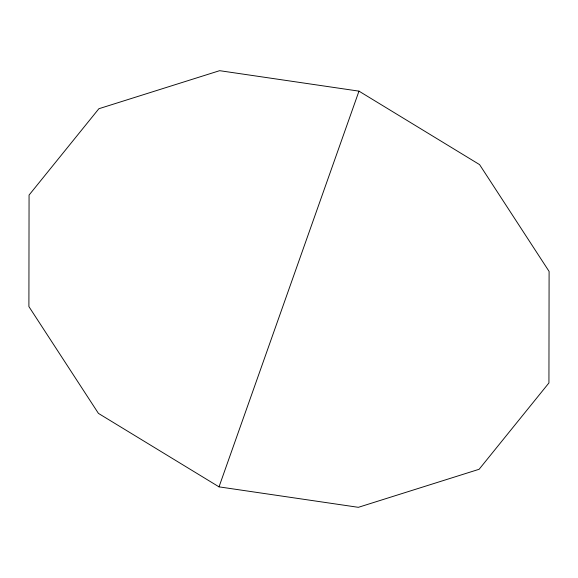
<?xml version="1.0" encoding="UTF-8"?>
<svg xmlns="http://www.w3.org/2000/svg" width="578" height="578" viewBox="0 0 578 578"><rect width="100%" height="100%" fill="white"/><g stroke="black" fill="none" stroke-linecap="round" stroke-linejoin="round"><path stroke-width="0.87" d="M219.019 486.857L358.981 91.143L219.64 70.682L98.881 108.722L29.066 195.068L28.9 306.578L98.426 413.386L219.019 486.857L358.36 507.318L479.119 469.278L548.934 382.932L549.1 271.422L479.574 164.614L358.981 91.143"/></g></svg>
